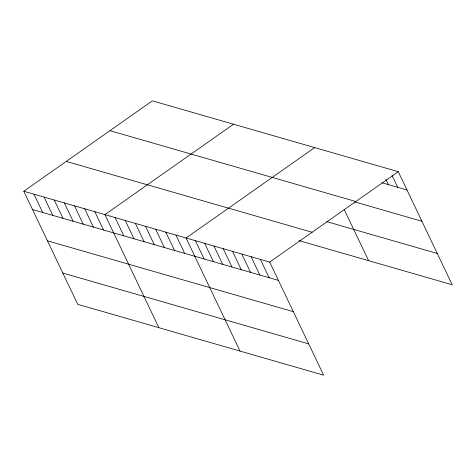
<?xml version="1.0" encoding="UTF-8"?>
<svg xmlns="http://www.w3.org/2000/svg" width="476" height="476" viewBox="0 0 476 476"><rect width="100%" height="100%" fill="white"/><g stroke="black" fill="none" stroke-linecap="round" stroke-linejoin="round"><path stroke-width="0.71" d="M23.8 191.239L269.684 262.086L323.615 375.159L77.731 304.319L23.8 191.239L152.385 100.841L398.269 171.681L452.2 284.761L298.952 240.606M233.526 124.218L104.94 214.622L158.877 327.696M314.666 147.596L186.08 238L240.017 351.074M269.684 262.086L398.269 171.681M381.984 182.778L406.998 189.983M109.95 130.674L355.834 201.515M354.745 201.907L421.914 221.263M326.637 221.602L437.283 253.482M66.235 161.412L312.113 232.252M32.529 209.541L278.412 280.388M47.445 240.82L293.329 311.661M62.814 273.04L308.698 343.886M392.093 175.543L397.704 187.306M385.923 179.404L388.416 184.634M344.154 209.416L368.602 260.67M260.396 259.408L269.124 277.71M251.108 256.731L259.837 275.033M241.814 254.059L250.543 272.355M232.526 251.382L241.255 269.678M223.238 248.704L231.967 267.006M213.95 246.027L222.679 264.329M204.662 243.349L213.391 261.651M195.374 240.677L204.103 258.974M175.941 235.079L184.67 253.375M165.797 232.151L174.525 250.453M155.652 229.23L164.381 247.532M145.513 226.308L154.242 244.61M135.368 223.387L144.097 241.689M125.224 220.465L133.958 238.768M115.085 217.544L123.814 235.84M94.801 211.695L103.53 229.997M84.657 208.774L93.385 227.076M74.512 205.852L83.24 224.154M64.373 202.931L73.102 221.233M54.228 200.009L62.957 218.311M44.084 197.088L52.812 215.39M33.945 194.166L42.673 212.463"/></g></svg>
